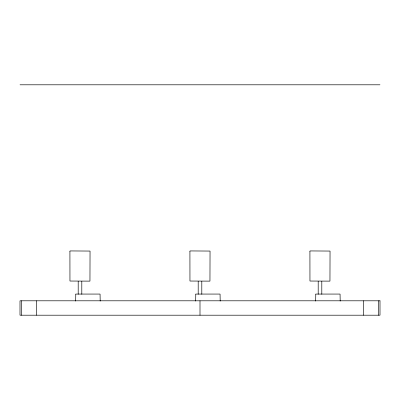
<?xml version="1.0" encoding="UTF-8"?>
<svg xmlns="http://www.w3.org/2000/svg" width="400" height="400" viewBox="0 0 400 400"><rect width="100%" height="100%" fill="white"/><g stroke="black" fill="none" stroke-linecap="round" stroke-linejoin="round"><path stroke-width="0.6" d="M75.775 294.075L75.675 301.095M195.775 294.075L195.675 301.095M315.775 294.075L315.675 301.095M20 84.8L380 84.8M75.82 294.065L100.055 294.065L100.185 301.095M195.82 294.065L220.055 294.065L220.185 301.095M315.82 294.065L340.055 294.065L340.185 301.095M378.56 300.8L378.56 315.2M363.44 300.8L363.44 315.2M321.8 281.295L321.8 294.255M318.2 281.295L318.2 294.255M201.8 281.295L201.8 294.255M200 300.8L200 315.2M198.2 281.295L198.2 294.255M81.8 281.295L81.8 294.255M78.2 281.295L78.2 294.255M36.56 300.8L36.56 315.2M21.44 300.8L21.44 315.2M69.92 251.185L69.955 281.035L89.955 281.125L90.045 251.06L70.175 250.935L69.92 251.185M189.92 251.185L189.955 281.035L209.955 281.125L210.045 251.06L190.175 250.935L189.92 251.185M309.92 251.185L309.955 281.035L329.955 281.125L330.045 251.06L310.175 250.935L309.92 251.185M380 300.8L20 300.8L20 315.2L380 315.2L380 300.8"/></g></svg>
